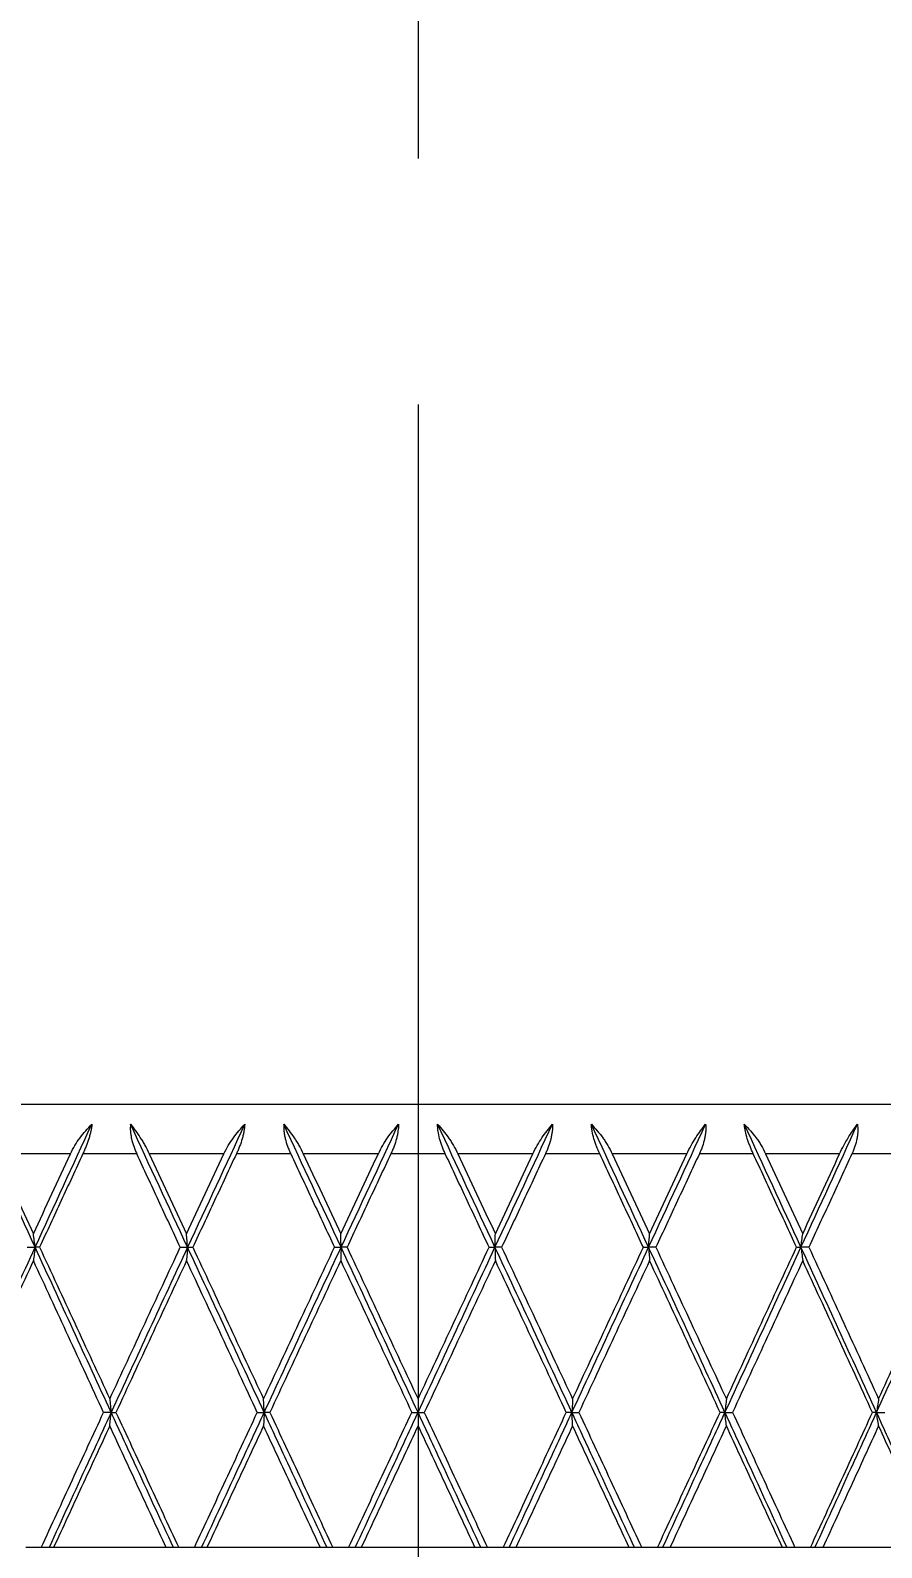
# Model space of a CAD drawing. Extents: x 1661 to 2451, y 0 to 579.
# Drawn here: x 2163.21 to 2171.86, y 273.28 to 288.69 of the extents above; entities that cross this region are included whole.
import ezdxf

# ---------------------------------------------------------------- set-up
doc = ezdxf.new("R2010")
doc.units = 0
doc.header["$LTSCALE"] = 10
doc.header["$MEASUREMENT"] = 0
doc.header["$PDMODE"] = 3
doc.header["$PDSIZE"] = -10
doc.linetypes.add('CENTER', pattern=[2, 1.25, -0.25, 0.25, -0.25])
doc.layers.get('0').update_dxf_attribs({"linetype": 'CONTINUOUS'})
doc.layers.get('DEFPOINTS').update_dxf_attribs({"linetype": 'CONTINUOUS'})
doc.layers.add('1', color=7, linetype='CONTINUOUS')
doc.layers.add('BODY', color=7, linetype='CONTINUOUS')
doc.styles.add('Daelim Dimension', font='NanumGothic.ttf')
doc.dimstyles.new('DEFAULT', dxfattribs={"dimscale": 2, "dimtxt": 2, "dimasz": 2, "dimexe": 0, "dimexo": 2, "dimgap": 1, "dimtad": 1, "dimdec": 0, "dimzin": 9, "dimdsep": 46, "dimtxsty": 'Daelim Dimension', "dimcen": 0.5, "dimclrd": 5, "dimclre": 5, "dimclrt": 256, "dimadec": 1, "dimazin": 0, "dimtfac": 1, "dimtdec": 0, "dimtix": 1, "dimtmove": 0, "dimatfit": 3, "dimfxl": 1, "dimtolj": 1, "dimtzin": 1, "dimlwd": 9, "dimlwe": 9, "dimarcsym": 0})

# ---------------------------------------------------------------- blocks, each defined once
blk = doc.blocks.new('*D2')
at = {"color": 5, "lineweight": 9, "ltscale": 0.5, "transparency": 16777216}
for p, q in [((2027.153, 387.94), (2027.153, 224.677)), ((2167.149, 249.972), (2167.149, 224.677)), ((2031.153, 226.677), (2163.149, 226.677))]:
    blk.add_line(p, q, dxfattribs=at)
at = {"color": 5, "ltscale": 0.5, "transparency": 16777216}
for points in [[(2031.153, 227.344), (2031.153, 226.011), (2027.153, 226.677)], [(2163.149, 227.344), (2163.149, 226.011), (2167.149, 226.677)]]:
    blk.add_solid(points, dxfattribs=at)
at = {"layer": 'DEFPOINTS', "color": 0, "ltscale": 0.5, "transparency": 16777216}
for p in [(2027.153, 391.94), (2167.149, 253.972), (2167.149, 226.677)]:
    blk.add_point(p, dxfattribs=at)
at = {"color": 7, "ltscale": 0.5, "transparency": 16777216, "insert": (2097.151, 234.085), "char_height": 10, "attachment_point": 5, "style": 'Daelim Dimension'}
blk.add_mtext('\\A1;140', dxfattribs=at)

msp = doc.modelspace()

# ---------------------------------------------------------------- linework, layer by layer
at = {"layer": '1', "color": 7, "linetype": 'Continuous', "lineweight": 18}
for p, q in [((2189.149, 277.781), (2145.149, 277.781)), ((2163.321, 273.281), (2163.164, 273.281)), ((2164.591, 273.281), (2163.447, 273.281)), ((2164.877, 273.281), (2164.718, 273.281)), ((2166.157, 273.281), (2165.004, 273.281)), ((2166.444, 273.281), (2166.284, 273.281)), ((2167.727, 273.281), (2166.572, 273.281)), ((2168.015, 273.281), (2167.855, 273.281)), ((2169.295, 273.281), (2168.142, 273.281)), ((2169.581, 273.281), (2169.422, 273.281)), ((2170.852, 273.281), (2169.708, 273.281)), ((2171.135, 273.281), (2170.978, 273.281)), ((2172.391, 273.281), (2171.261, 273.281))]:
    msp.add_line(p, q, dxfattribs=at)
for points in [[(2163.26, 276.332), (2163.068, 276.749), (2162.877, 277.165), (2162.686, 277.581)], [(2163.26, 276.332), (2163.451, 276.749), (2163.643, 277.165), (2163.836, 277.581)], [(2164.808, 276.332), (2164.615, 276.749), (2164.421, 277.165), (2164.228, 277.581)], [(2165.389, 277.581), (2165.195, 277.165), (2165.002, 276.749), (2164.808, 276.332)], [(2166.368, 276.332), (2166.173, 276.749), (2165.979, 277.165), (2165.785, 277.581)], [(2166.368, 276.332), (2166.562, 276.749), (2166.757, 277.165), (2166.951, 277.581)], [(2167.931, 276.332), (2167.737, 276.749), (2167.542, 277.165), (2167.348, 277.581)], [(2167.931, 276.332), (2168.126, 276.749), (2168.32, 277.165), (2168.514, 277.581)], [(2169.491, 276.332), (2169.297, 276.749), (2169.104, 277.165), (2168.91, 277.581)], [(2169.491, 276.332), (2169.684, 276.749), (2169.878, 277.165), (2170.07, 277.581)], [(2171.039, 276.332), (2170.848, 276.749), (2170.656, 277.165), (2170.463, 277.581)], [(2171.039, 276.332), (2171.231, 276.749), (2171.422, 277.165), (2171.613, 277.581)], [(2162.867, 277.281), (2162.93, 277.145), (2163.055, 276.875), (2163.18, 276.604), (2163.242, 276.468)], [(2163.242, 276.468), (2163.305, 276.604), (2163.43, 276.875), (2163.556, 277.145), (2163.619, 277.281)], [(2163.745, 277.281), (2163.671, 277.123), (2163.525, 276.807), (2163.378, 276.49), (2163.305, 276.332)], [(2164.734, 276.332), (2164.66, 276.49), (2164.513, 276.807), (2164.366, 277.123), (2164.292, 277.281)], [(2164.419, 277.281), (2164.482, 277.145), (2164.608, 276.875), (2164.734, 276.604), (2164.798, 276.468)], [(2164.798, 276.468), (2164.861, 276.604), (2164.987, 276.875), (2165.114, 277.145), (2165.177, 277.281)], [(2165.304, 277.281), (2165.23, 277.123), (2165.083, 276.807), (2164.935, 276.49), (2164.861, 276.332)], [(2165.856, 277.281), (2165.93, 277.123), (2166.078, 276.807), (2166.226, 276.49), (2166.301, 276.332)], [(2165.983, 277.281), (2166.047, 277.145), (2166.174, 276.875), (2166.301, 276.604), (2166.364, 276.468)], [(2166.364, 276.468), (2166.428, 276.604), (2166.555, 276.875), (2166.682, 277.145), (2166.746, 277.281)], [(2166.873, 277.281), (2166.799, 277.123), (2166.65, 276.807), (2166.502, 276.49), (2166.428, 276.332)], [(2167.871, 276.332), (2167.797, 276.49), (2167.649, 276.807), (2167.5, 277.123), (2167.426, 277.281)], [(2167.553, 277.281), (2167.617, 277.145), (2167.744, 276.875), (2167.871, 276.604), (2167.935, 276.468)], [(2167.935, 276.468), (2167.998, 276.604), (2168.125, 276.875), (2168.252, 277.145), (2168.316, 277.281)], [(2168.443, 277.281), (2168.369, 277.123), (2168.221, 276.807), (2168.073, 276.49), (2167.998, 276.332)], [(2169.438, 276.332), (2169.364, 276.49), (2169.216, 276.807), (2169.069, 277.123), (2168.995, 277.281)], [(2169.122, 277.281), (2169.185, 277.145), (2169.312, 276.875), (2169.438, 276.604), (2169.501, 276.468)], [(2169.501, 276.468), (2169.565, 276.604), (2169.691, 276.875), (2169.817, 277.145), (2169.88, 277.281)], [(2170.007, 277.281), (2169.933, 277.123), (2169.786, 276.807), (2169.639, 276.49), (2169.565, 276.332)], [(2170.994, 276.332), (2170.921, 276.49), (2170.774, 276.807), (2170.628, 277.123), (2170.554, 277.281)], [(2170.68, 277.281), (2170.743, 277.145), (2170.869, 276.875), (2170.994, 276.604), (2171.057, 276.468)], [(2171.057, 276.468), (2171.119, 276.604), (2171.244, 276.875), (2171.369, 277.145), (2171.432, 277.281)], [(2171.557, 277.281), (2171.484, 277.123), (2171.338, 276.807), (2171.192, 276.49), (2171.119, 276.332)], [(2163.26, 276.332), (2163.257, 276.355), (2163.251, 276.4), (2163.245, 276.445), (2163.242, 276.468)], [(2164.808, 276.332), (2164.806, 276.355), (2164.803, 276.4), (2164.799, 276.445), (2164.798, 276.468)], [(2166.368, 276.332), (2166.367, 276.355), (2166.366, 276.4), (2166.365, 276.445), (2166.364, 276.468)], [(2167.931, 276.332), (2167.932, 276.355), (2167.933, 276.4), (2167.934, 276.445), (2167.935, 276.468)], [(2169.491, 276.332), (2169.493, 276.355), (2169.496, 276.4), (2169.5, 276.445), (2169.501, 276.468)], [(2171.039, 276.332), (2171.042, 276.355), (2171.048, 276.4), (2171.054, 276.445), (2171.057, 276.468)], [(2162.492, 274.654), (2162.747, 275.214), (2163.003, 275.774), (2163.26, 276.332)], [(2163.242, 276.196), (2163.124, 275.94), (2162.887, 275.426), (2162.652, 274.912), (2162.534, 274.654)], [(2163.18, 276.332), (2163.193, 276.332), (2163.22, 276.332), (2163.246, 276.332), (2163.26, 276.332)], [(2163.26, 276.332), (2163.257, 276.31), (2163.251, 276.264), (2163.245, 276.219), (2163.242, 276.196)], [(2163.955, 274.654), (2163.836, 274.912), (2163.598, 275.426), (2163.361, 275.94), (2163.242, 276.196)], [(2163.305, 276.332), (2163.298, 276.332), (2163.282, 276.332), (2163.267, 276.332), (2163.26, 276.332)], [(2164.032, 274.654), (2163.774, 275.214), (2163.516, 275.774), (2163.26, 276.332)], [(2163.305, 276.332), (2163.424, 276.076), (2163.661, 275.562), (2163.899, 275.048), (2164.018, 274.791)], [(2164.018, 274.791), (2164.137, 275.048), (2164.376, 275.562), (2164.615, 276.076), (2164.734, 276.332)], [(2164.808, 276.332), (2164.549, 275.774), (2164.29, 275.214), (2164.032, 274.654)], [(2164.798, 276.196), (2164.678, 275.94), (2164.439, 275.426), (2164.2, 274.912), (2164.081, 274.654)], [(2164.734, 276.332), (2164.747, 276.332), (2164.771, 276.332), (2164.796, 276.332), (2164.808, 276.332)], [(2164.808, 276.332), (2164.806, 276.31), (2164.803, 276.264), (2164.799, 276.219), (2164.798, 276.196)], [(2165.516, 274.654), (2165.396, 274.912), (2165.157, 275.426), (2164.917, 275.94), (2164.798, 276.196)], [(2165.587, 274.654), (2165.327, 275.214), (2165.067, 275.774), (2164.808, 276.332)], [(2164.808, 276.332), (2164.817, 276.332), (2164.835, 276.332), (2164.852, 276.332), (2164.861, 276.332)], [(2164.861, 276.332), (2164.981, 276.076), (2165.22, 275.562), (2165.46, 275.048), (2165.58, 274.791)], [(2165.58, 274.791), (2165.7, 275.048), (2165.94, 275.562), (2166.18, 276.076), (2166.301, 276.332)], [(2165.587, 274.654), (2165.847, 275.214), (2166.107, 275.774), (2166.368, 276.332)], [(2166.364, 276.196), (2166.244, 275.94), (2166.004, 275.426), (2165.764, 274.912), (2165.644, 274.654)], [(2166.301, 276.332), (2166.312, 276.332), (2166.334, 276.332), (2166.357, 276.332), (2166.368, 276.332)], [(2166.368, 276.332), (2166.367, 276.31), (2166.366, 276.264), (2166.365, 276.219), (2166.364, 276.196)], [(2166.364, 276.196), (2166.484, 275.94), (2166.725, 275.426), (2166.965, 274.912), (2167.086, 274.654)], [(2167.149, 274.654), (2166.889, 275.214), (2166.628, 275.774), (2166.368, 276.332)], [(2166.428, 276.332), (2166.418, 276.332), (2166.398, 276.332), (2166.378, 276.332), (2166.368, 276.332)], [(2166.428, 276.332), (2166.548, 276.076), (2166.789, 275.562), (2167.029, 275.048), (2167.149, 274.791)], [(2167.149, 274.654), (2167.41, 275.214), (2167.671, 275.774), (2167.931, 276.332)], [(2167.149, 274.791), (2167.27, 275.048), (2167.51, 275.562), (2167.751, 276.076), (2167.871, 276.332)], [(2167.935, 276.196), (2167.815, 275.94), (2167.574, 275.426), (2167.334, 274.912), (2167.213, 274.654)], [(2167.871, 276.332), (2167.881, 276.332), (2167.901, 276.332), (2167.921, 276.332), (2167.931, 276.332)], [(2168.712, 274.654), (2168.452, 275.214), (2168.192, 275.774), (2167.931, 276.332)], [(2167.998, 276.332), (2167.987, 276.332), (2167.965, 276.332), (2167.942, 276.332), (2167.931, 276.332)], [(2167.931, 276.332), (2167.932, 276.31), (2167.933, 276.264), (2167.934, 276.219), (2167.935, 276.196)], [(2168.655, 274.654), (2168.535, 274.912), (2168.295, 275.426), (2168.055, 275.94), (2167.935, 276.196)], [(2167.998, 276.332), (2168.119, 276.076), (2168.359, 275.562), (2168.599, 275.048), (2168.719, 274.791)], [(2168.712, 274.654), (2168.972, 275.214), (2169.232, 275.774), (2169.491, 276.332)], [(2168.719, 274.791), (2168.839, 275.048), (2169.079, 275.562), (2169.318, 276.076), (2169.438, 276.332)], [(2169.501, 276.196), (2169.382, 275.94), (2169.142, 275.426), (2168.903, 274.912), (2168.783, 274.654)], [(2169.438, 276.332), (2169.447, 276.332), (2169.464, 276.332), (2169.482, 276.332), (2169.491, 276.332)], [(2169.565, 276.332), (2169.552, 276.332), (2169.528, 276.332), (2169.503, 276.332), (2169.491, 276.332)], [(2170.267, 274.654), (2170.009, 275.214), (2169.75, 275.774), (2169.491, 276.332)], [(2169.491, 276.332), (2169.493, 276.31), (2169.496, 276.264), (2169.5, 276.219), (2169.501, 276.196)], [(2170.218, 274.654), (2170.099, 274.912), (2169.86, 275.426), (2169.621, 275.94), (2169.501, 276.196)], [(2169.565, 276.332), (2169.684, 276.076), (2169.923, 275.562), (2170.162, 275.048), (2170.281, 274.791)], [(2170.267, 274.654), (2170.525, 275.214), (2170.783, 275.774), (2171.039, 276.332)], [(2170.281, 274.791), (2170.4, 275.048), (2170.638, 275.562), (2170.875, 276.076), (2170.994, 276.332)], [(2171.057, 276.196), (2170.938, 275.94), (2170.701, 275.426), (2170.463, 274.912), (2170.344, 274.654)], [(2170.994, 276.332), (2171.001, 276.332), (2171.017, 276.332), (2171.032, 276.332), (2171.039, 276.332)], [(2171.119, 276.332), (2171.106, 276.332), (2171.079, 276.332), (2171.053, 276.332), (2171.039, 276.332)], [(2171.807, 274.654), (2171.552, 275.214), (2171.296, 275.774), (2171.039, 276.332)], [(2171.039, 276.332), (2171.042, 276.31), (2171.048, 276.264), (2171.054, 276.219), (2171.057, 276.196)], [(2171.765, 274.654), (2171.647, 274.912), (2171.411, 275.426), (2171.175, 275.94), (2171.057, 276.196)], [(2171.119, 276.332), (2171.238, 276.076), (2171.474, 275.562), (2171.71, 275.048), (2171.828, 274.791)], [(2171.807, 274.654), (2172.062, 275.214), (2172.316, 275.774), (2172.569, 276.332)], [(2171.828, 274.791), (2171.945, 275.048), (2172.18, 275.562), (2172.414, 276.076), (2172.531, 276.332)], [(2163.321, 273.281), (2163.427, 273.51), (2163.638, 273.968), (2163.849, 274.426), (2163.955, 274.654)], [(2164.032, 274.654), (2164.019, 274.654), (2163.994, 274.654), (2163.968, 274.654), (2163.955, 274.654)], [(2164.018, 274.791), (2164.02, 274.768), (2164.025, 274.723), (2164.03, 274.677), (2164.032, 274.654)], [(2164.018, 274.518), (2164.02, 274.541), (2164.025, 274.586), (2164.03, 274.632), (2164.032, 274.654)], [(2164.032, 274.654), (2164.04, 274.654), (2164.057, 274.654), (2164.073, 274.654), (2164.081, 274.654)], [(2164.081, 274.654), (2164.187, 274.426), (2164.399, 273.968), (2164.612, 273.51), (2164.718, 273.281)], [(2164.877, 273.281), (2164.984, 273.51), (2165.197, 273.968), (2165.41, 274.426), (2165.516, 274.654)], [(2165.516, 274.654), (2165.528, 274.654), (2165.552, 274.654), (2165.575, 274.654), (2165.587, 274.654)], [(2165.587, 274.654), (2165.586, 274.677), (2165.583, 274.723), (2165.581, 274.768), (2165.58, 274.791)], [(2165.587, 274.654), (2165.586, 274.632), (2165.583, 274.586), (2165.581, 274.541), (2165.58, 274.518)], [(2165.644, 274.654), (2165.634, 274.654), (2165.615, 274.654), (2165.596, 274.654), (2165.587, 274.654)], [(2165.644, 274.654), (2165.75, 274.426), (2165.964, 273.968), (2166.177, 273.51), (2166.284, 273.281)], [(2166.444, 273.281), (2166.551, 273.51), (2166.765, 273.968), (2166.979, 274.426), (2167.086, 274.654)], [(2167.086, 274.654), (2167.096, 274.654), (2167.118, 274.654), (2167.139, 274.654), (2167.149, 274.654)], [(2167.149, 274.791), (2167.149, 274.768), (2167.149, 274.723), (2167.149, 274.677), (2167.149, 274.654)], [(2167.149, 274.654), (2167.16, 274.654), (2167.181, 274.654), (2167.203, 274.654), (2167.213, 274.654)], [(2167.149, 274.654), (2167.149, 274.632), (2167.149, 274.586), (2167.149, 274.541), (2167.149, 274.518)], [(2167.213, 274.654), (2167.32, 274.426), (2167.534, 273.968), (2167.748, 273.51), (2167.855, 273.281)], [(2168.015, 273.281), (2168.122, 273.51), (2168.335, 273.968), (2168.549, 274.426), (2168.655, 274.654)], [(2168.712, 274.654), (2168.703, 274.654), (2168.684, 274.654), (2168.665, 274.654), (2168.655, 274.654)], [(2168.719, 274.791), (2168.718, 274.768), (2168.716, 274.723), (2168.713, 274.677), (2168.712, 274.654)], [(2168.712, 274.654), (2168.724, 274.654), (2168.747, 274.654), (2168.771, 274.654), (2168.783, 274.654)], [(2168.719, 274.518), (2168.718, 274.541), (2168.716, 274.586), (2168.713, 274.632), (2168.712, 274.654)], [(2168.783, 274.654), (2168.889, 274.426), (2169.102, 273.968), (2169.315, 273.51), (2169.422, 273.281)], [(2169.581, 273.281), (2169.687, 273.51), (2169.9, 273.968), (2170.112, 274.426), (2170.218, 274.654)], [(2170.267, 274.654), (2170.259, 274.654), (2170.242, 274.654), (2170.226, 274.654), (2170.218, 274.654)], [(2170.281, 274.791), (2170.279, 274.768), (2170.274, 274.723), (2170.269, 274.677), (2170.267, 274.654)], [(2170.267, 274.654), (2170.28, 274.654), (2170.305, 274.654), (2170.331, 274.654), (2170.344, 274.654)], [(2170.281, 274.518), (2170.279, 274.541), (2170.274, 274.586), (2170.269, 274.632), (2170.267, 274.654)], [(2170.344, 274.654), (2170.45, 274.426), (2170.661, 273.968), (2170.872, 273.51), (2170.978, 273.281)], [(2171.135, 273.281), (2171.241, 273.51), (2171.451, 273.968), (2171.661, 274.426), (2171.765, 274.654)], [(2171.807, 274.654), (2171.8, 274.654), (2171.786, 274.654), (2171.772, 274.654), (2171.765, 274.654)], [(2171.828, 274.791), (2171.824, 274.768), (2171.817, 274.723), (2171.81, 274.677), (2171.807, 274.654)], [(2171.807, 274.654), (2171.821, 274.654), (2171.848, 274.654), (2171.876, 274.654), (2171.89, 274.654)], [(2171.828, 274.518), (2171.824, 274.541), (2171.817, 274.586), (2171.81, 274.632), (2171.807, 274.654)], [(2164.018, 274.518), (2163.923, 274.312), (2163.732, 273.9), (2163.542, 273.487), (2163.447, 273.281)], [(2164.591, 273.281), (2164.496, 273.487), (2164.304, 273.9), (2164.113, 274.312), (2164.018, 274.518)], [(2165.58, 274.518), (2165.484, 274.312), (2165.292, 273.9), (2165.1, 273.487), (2165.004, 273.281)], [(2166.157, 273.281), (2166.061, 273.487), (2165.868, 273.9), (2165.676, 274.312), (2165.58, 274.518)], [(2167.149, 274.518), (2167.053, 274.312), (2166.861, 273.9), (2166.668, 273.487), (2166.572, 273.281)], [(2167.149, 274.518), (2167.246, 274.312), (2167.438, 273.9), (2167.631, 273.487), (2167.727, 273.281)], [(2168.719, 274.518), (2168.623, 274.312), (2168.431, 273.9), (2168.238, 273.487), (2168.142, 273.281)], [(2169.295, 273.281), (2169.199, 273.487), (2169.007, 273.9), (2168.815, 274.312), (2168.719, 274.518)], [(2170.281, 274.518), (2170.186, 274.312), (2169.995, 273.9), (2169.803, 273.487), (2169.708, 273.281)], [(2170.852, 273.281), (2170.757, 273.487), (2170.567, 273.9), (2170.376, 274.312), (2170.281, 274.518)], [(2171.828, 274.518), (2171.733, 274.312), (2171.545, 273.9), (2171.355, 273.487), (2171.261, 273.281)], [(2172.391, 273.281), (2172.297, 273.487), (2172.11, 273.9), (2171.922, 274.312), (2171.828, 274.518)], [(2163.401, 273.281), (2163.388, 273.281), (2163.361, 273.281), (2163.335, 273.281), (2163.321, 273.281)], [(2163.447, 273.281), (2163.439, 273.281), (2163.424, 273.281), (2163.408, 273.281), (2163.401, 273.281)], [(2164.666, 273.281), (2164.653, 273.281), (2164.629, 273.281), (2164.604, 273.281), (2164.591, 273.281)], [(2164.718, 273.281), (2164.709, 273.281), (2164.692, 273.281), (2164.674, 273.281), (2164.666, 273.281)], [(2164.95, 273.281), (2164.938, 273.281), (2164.914, 273.281), (2164.889, 273.281), (2164.877, 273.281)], [(2165.004, 273.281), (2164.995, 273.281), (2164.977, 273.281), (2164.959, 273.281), (2164.95, 273.281)], [(2166.225, 273.281), (2166.213, 273.281), (2166.191, 273.281), (2166.168, 273.281), (2166.157, 273.281)], [(2166.284, 273.281), (2166.274, 273.281), (2166.254, 273.281), (2166.235, 273.281), (2166.225, 273.281)], [(2166.511, 273.281), (2166.5, 273.281), (2166.478, 273.281), (2166.455, 273.281), (2166.444, 273.281)], [(2166.572, 273.281), (2166.561, 273.281), (2166.541, 273.281), (2166.521, 273.281), (2166.511, 273.281)], [(2167.788, 273.281), (2167.778, 273.281), (2167.758, 273.281), (2167.738, 273.281), (2167.727, 273.281)], [(2167.855, 273.281), (2167.844, 273.281), (2167.821, 273.281), (2167.799, 273.281), (2167.788, 273.281)], [(2168.074, 273.281), (2168.064, 273.281), (2168.045, 273.281), (2168.025, 273.281), (2168.015, 273.281)], [(2168.142, 273.281), (2168.131, 273.281), (2168.108, 273.281), (2168.086, 273.281), (2168.074, 273.281)], [(2169.349, 273.281), (2169.34, 273.281), (2169.322, 273.281), (2169.304, 273.281), (2169.295, 273.281)], [(2169.422, 273.281), (2169.409, 273.281), (2169.385, 273.281), (2169.361, 273.281), (2169.349, 273.281)], [(2169.633, 273.281), (2169.625, 273.281), (2169.607, 273.281), (2169.59, 273.281), (2169.581, 273.281)], [(2169.708, 273.281), (2169.695, 273.281), (2169.67, 273.281), (2169.646, 273.281), (2169.633, 273.281)], [(2170.898, 273.281), (2170.89, 273.281), (2170.875, 273.281), (2170.86, 273.281), (2170.852, 273.281)], [(2170.978, 273.281), (2170.964, 273.281), (2170.938, 273.281), (2170.911, 273.281), (2170.898, 273.281)], [(2171.18, 273.281), (2171.173, 273.281), (2171.158, 273.281), (2171.143, 273.281), (2171.135, 273.281)], [(2171.261, 273.281), (2171.247, 273.281), (2171.22, 273.281), (2171.194, 273.281), (2171.18, 273.281)]]:
    msp.add_open_spline(points, degree=3, dxfattribs=at)
for points, knots in [([(2163.619, 277.281), (2163.632, 277.31), (2163.647, 277.338), (2163.679, 277.392), (2163.697, 277.418), (2163.734, 277.469), (2163.754, 277.493), (2163.794, 277.539), (2163.814, 277.56), (2163.836, 277.581)], [0, 0, 0, 0, 0.25, 0.25, 0.5, 0.5, 0.75, 0.75, 1, 1, 1, 1]), ([(2163.836, 277.581), (2163.834, 277.558), (2163.83, 277.535), (2163.822, 277.498), (2163.819, 277.486), (2163.812, 277.461), (2163.809, 277.448), (2163.797, 277.409), (2163.788, 277.383), (2163.772, 277.345), (2163.767, 277.332), (2163.756, 277.306), (2163.75, 277.293), (2163.745, 277.281)], [0, 0, 0, 0, 0.25, 0.25, 0.375, 0.375, 0.5, 0.5, 0.75, 0.75, 0.875, 0.875, 1, 1, 1, 1]), ([(2164.228, 277.581), (2164.226, 277.558), (2164.226, 277.535), (2164.228, 277.498), (2164.23, 277.486), (2164.234, 277.461), (2164.236, 277.448), (2164.244, 277.409), (2164.252, 277.383), (2164.265, 277.345), (2164.27, 277.332), (2164.281, 277.306), (2164.286, 277.293), (2164.292, 277.281)], [0, 0, 0, 0, 0.25, 0.25, 0.375, 0.375, 0.5, 0.5, 0.75, 0.75, 0.875, 0.875, 1, 1, 1, 1]), ([(2164.228, 277.581), (2164.246, 277.56), (2164.263, 277.539), (2164.296, 277.493), (2164.312, 277.469), (2164.336, 277.432), (2164.344, 277.419), (2164.36, 277.392), (2164.368, 277.379), (2164.391, 277.338), (2164.405, 277.31), (2164.419, 277.281)], [0, 0, 0, 0, 0.25, 0.25, 0.5, 0.5, 0.625, 0.625, 0.75, 0.75, 1, 1, 1, 1]), ([(2165.177, 277.281), (2165.191, 277.31), (2165.206, 277.338), (2165.238, 277.392), (2165.255, 277.418), (2165.291, 277.469), (2165.31, 277.493), (2165.349, 277.539), (2165.369, 277.56), (2165.389, 277.581)], [0, 0, 0, 0, 0.25, 0.25, 0.5, 0.5, 0.75, 0.75, 1, 1, 1, 1]), ([(2165.389, 277.581), (2165.388, 277.558), (2165.385, 277.535), (2165.379, 277.498), (2165.376, 277.486), (2165.37, 277.461), (2165.367, 277.448), (2165.356, 277.409), (2165.347, 277.383), (2165.332, 277.345), (2165.327, 277.332), (2165.316, 277.306), (2165.31, 277.293), (2165.304, 277.281)], [0, 0, 0, 0, 0.25, 0.25, 0.375, 0.375, 0.5, 0.5, 0.75, 0.75, 0.875, 0.875, 1, 1, 1, 1]), ([(2165.785, 277.581), (2165.784, 277.558), (2165.784, 277.535), (2165.788, 277.498), (2165.79, 277.486), (2165.795, 277.461), (2165.797, 277.448), (2165.807, 277.409), (2165.815, 277.383), (2165.829, 277.345), (2165.834, 277.332), (2165.844, 277.306), (2165.85, 277.293), (2165.856, 277.281)], [0, 0, 0, 0, 0.25, 0.25, 0.375, 0.375, 0.5, 0.5, 0.75, 0.75, 0.875, 0.875, 1, 1, 1, 1]), ([(2165.785, 277.581), (2165.803, 277.56), (2165.821, 277.539), (2165.856, 277.493), (2165.874, 277.469), (2165.899, 277.432), (2165.907, 277.419), (2165.923, 277.392), (2165.932, 277.379), (2165.955, 277.338), (2165.97, 277.31), (2165.983, 277.281)], [0, 0, 0, 0, 0.25, 0.25, 0.5, 0.5, 0.625, 0.625, 0.75, 0.75, 1, 1, 1, 1]), ([(2166.746, 277.281), (2166.759, 277.31), (2166.774, 277.338), (2166.806, 277.392), (2166.822, 277.418), (2166.857, 277.469), (2166.876, 277.493), (2166.913, 277.539), (2166.932, 277.56), (2166.951, 277.581)], [0, 0, 0, 0, 0.25, 0.25, 0.5, 0.5, 0.75, 0.75, 1, 1, 1, 1]), ([(2166.951, 277.581), (2166.951, 277.558), (2166.949, 277.535), (2166.944, 277.498), (2166.942, 277.486), (2166.937, 277.461), (2166.934, 277.448), (2166.923, 277.409), (2166.915, 277.383), (2166.901, 277.345), (2166.896, 277.332), (2166.885, 277.306), (2166.879, 277.293), (2166.873, 277.281)], [0, 0, 0, 0, 0.25, 0.25, 0.375, 0.375, 0.5, 0.5, 0.75, 0.75, 0.875, 0.875, 1, 1, 1, 1]), ([(2167.426, 277.281), (2167.414, 277.306), (2167.403, 277.332), (2167.389, 277.37), (2167.384, 277.383), (2167.376, 277.409), (2167.372, 277.422), (2167.362, 277.461), (2167.357, 277.486), (2167.351, 277.522), (2167.35, 277.534), (2167.348, 277.558), (2167.348, 277.569), (2167.348, 277.581)], [0, 0, 0, 0, 0.25, 0.25, 0.375, 0.375, 0.5, 0.5, 0.75, 0.75, 0.875, 0.875, 1, 1, 1, 1]), ([(2167.348, 277.581), (2167.367, 277.56), (2167.386, 277.539), (2167.423, 277.493), (2167.441, 277.469), (2167.467, 277.432), (2167.476, 277.419), (2167.493, 277.392), (2167.501, 277.379), (2167.525, 277.338), (2167.54, 277.31), (2167.553, 277.281)], [0, 0, 0, 0, 0.25, 0.25, 0.5, 0.5, 0.625, 0.625, 0.75, 0.75, 1, 1, 1, 1]), ([(2168.316, 277.281), (2168.329, 277.31), (2168.344, 277.338), (2168.375, 277.392), (2168.391, 277.418), (2168.425, 277.469), (2168.442, 277.493), (2168.478, 277.539), (2168.496, 277.56), (2168.514, 277.581)], [0, 0, 0, 0, 0.25, 0.25, 0.5, 0.5, 0.75, 0.75, 1, 1, 1, 1]), ([(2168.514, 277.581), (2168.515, 277.558), (2168.515, 277.535), (2168.511, 277.498), (2168.509, 277.486), (2168.504, 277.461), (2168.502, 277.448), (2168.492, 277.409), (2168.484, 277.383), (2168.47, 277.345), (2168.465, 277.332), (2168.455, 277.306), (2168.449, 277.293), (2168.443, 277.281)], [0, 0, 0, 0, 0.25, 0.25, 0.375, 0.375, 0.5, 0.5, 0.75, 0.75, 0.875, 0.875, 1, 1, 1, 1]), ([(2168.995, 277.281), (2168.983, 277.306), (2168.972, 277.332), (2168.957, 277.37), (2168.952, 277.383), (2168.944, 277.409), (2168.94, 277.422), (2168.928, 277.461), (2168.923, 277.486), (2168.916, 277.522), (2168.914, 277.534), (2168.911, 277.558), (2168.91, 277.569), (2168.91, 277.581)], [0, 0, 0, 0, 0.25, 0.25, 0.375, 0.375, 0.5, 0.5, 0.75, 0.75, 0.875, 0.875, 1, 1, 1, 1]), ([(2168.91, 277.581), (2168.93, 277.56), (2168.95, 277.539), (2168.989, 277.493), (2169.007, 277.469), (2169.034, 277.432), (2169.043, 277.419), (2169.06, 277.392), (2169.069, 277.379), (2169.093, 277.338), (2169.108, 277.31), (2169.122, 277.281)], [0, 0, 0, 0, 0.25, 0.25, 0.5, 0.5, 0.625, 0.625, 0.75, 0.75, 1, 1, 1, 1]), ([(2169.88, 277.281), (2169.894, 277.31), (2169.908, 277.338), (2169.938, 277.392), (2169.954, 277.418), (2169.986, 277.469), (2170.003, 277.493), (2170.036, 277.539), (2170.053, 277.56), (2170.07, 277.581)], [0, 0, 0, 0, 0.25, 0.25, 0.5, 0.5, 0.75, 0.75, 1, 1, 1, 1]), ([(2170.07, 277.581), (2170.073, 277.558), (2170.073, 277.535), (2170.071, 277.498), (2170.069, 277.486), (2170.065, 277.461), (2170.063, 277.448), (2170.055, 277.409), (2170.047, 277.383), (2170.034, 277.345), (2170.029, 277.332), (2170.018, 277.306), (2170.013, 277.293), (2170.007, 277.281)], [0, 0, 0, 0, 0.25, 0.25, 0.375, 0.375, 0.5, 0.5, 0.75, 0.75, 0.875, 0.875, 1, 1, 1, 1]), ([(2170.554, 277.281), (2170.543, 277.306), (2170.532, 277.332), (2170.517, 277.37), (2170.512, 277.383), (2170.503, 277.409), (2170.498, 277.422), (2170.486, 277.461), (2170.48, 277.486), (2170.472, 277.522), (2170.47, 277.534), (2170.466, 277.558), (2170.464, 277.569), (2170.463, 277.581)], [0, 0, 0, 0, 0.25, 0.25, 0.375, 0.375, 0.5, 0.5, 0.75, 0.75, 0.875, 0.875, 1, 1, 1, 1]), ([(2170.463, 277.581), (2170.485, 277.56), (2170.505, 277.539), (2170.545, 277.493), (2170.564, 277.469), (2170.592, 277.432), (2170.601, 277.419), (2170.619, 277.392), (2170.627, 277.379), (2170.652, 277.338), (2170.667, 277.31), (2170.68, 277.281)], [0, 0, 0, 0, 0.25, 0.25, 0.5, 0.5, 0.625, 0.625, 0.75, 0.75, 1, 1, 1, 1]), ([(2171.432, 277.281), (2171.445, 277.31), (2171.459, 277.338), (2171.488, 277.392), (2171.503, 277.418), (2171.534, 277.469), (2171.55, 277.493), (2171.581, 277.539), (2171.597, 277.56), (2171.613, 277.581)], [0, 0, 0, 0, 0.25, 0.25, 0.5, 0.5, 0.75, 0.75, 1, 1, 1, 1]), ([(2171.613, 277.581), (2171.616, 277.558), (2171.617, 277.535), (2171.616, 277.498), (2171.615, 277.486), (2171.612, 277.461), (2171.61, 277.448), (2171.603, 277.409), (2171.596, 277.383), (2171.583, 277.345), (2171.578, 277.332), (2171.568, 277.306), (2171.563, 277.293), (2171.557, 277.281)], [0, 0, 0, 0, 0.25, 0.25, 0.375, 0.375, 0.5, 0.5, 0.75, 0.75, 0.875, 0.875, 1, 1, 1, 1]), ([(2164.032, 274.654), (2163.953, 274.483), (2163.742, 274.025), (2163.532, 273.567), (2163.401, 273.281)], [0, 0, 0, 0, 0.374329, 1, 1, 1, 1]), ([(2164.666, 273.281), (2164.533, 273.567), (2164.322, 274.025), (2164.111, 274.483), (2164.032, 274.654)], [0, 0, 0, 0, 0.625671, 1, 1, 1, 1]), ([(2164.95, 273.281), (2165.083, 273.567), (2165.295, 274.025), (2165.507, 274.483), (2165.587, 274.654)], [0, 0, 0, 0, 0.625671, 1, 1, 1, 1]), ([(2166.225, 273.281), (2166.092, 273.567), (2165.879, 274.025), (2165.666, 274.483), (2165.587, 274.654)], [0, 0, 0, 0, 0.625671, 1, 1, 1, 1]), ([(2166.511, 273.281), (2166.644, 273.567), (2166.857, 274.025), (2167.07, 274.483), (2167.149, 274.654)], [0, 0, 0, 0, 0.625671, 1, 1, 1, 1]), ([(2167.788, 273.281), (2167.655, 273.567), (2167.442, 274.025), (2167.229, 274.483), (2167.149, 274.654)], [0, 0, 0, 0, 0.625671, 1, 1, 1, 1]), ([(2168.074, 273.281), (2168.207, 273.567), (2168.42, 274.025), (2168.633, 274.483), (2168.712, 274.654)], [0, 0, 0, 0, 0.625671, 1, 1, 1, 1]), ([(2169.349, 273.281), (2169.216, 273.567), (2169.004, 274.025), (2168.792, 274.483), (2168.712, 274.654)], [0, 0, 0, 0, 0.625671, 1, 1, 1, 1]), ([(2169.633, 273.281), (2169.766, 273.567), (2169.977, 274.025), (2170.188, 274.483), (2170.267, 274.654)], [0, 0, 0, 0, 0.625671, 1, 1, 1, 1]), ([(2170.898, 273.281), (2170.767, 273.567), (2170.557, 274.025), (2170.346, 274.483), (2170.267, 274.654)], [0, 0, 0, 0, 0.625671, 1, 1, 1, 1]), ([(2171.18, 273.281), (2171.311, 273.567), (2171.52, 274.025), (2171.729, 274.483), (2171.807, 274.654)], [0, 0, 0, 0, 0.625671, 1, 1, 1, 1]), ([(2172.43, 273.281), (2172.3, 273.567), (2172.093, 274.025), (2171.885, 274.483), (2171.807, 274.654)], [0, 0, 0, 0, 0.625671, 1, 1, 1, 1])]:
    msp.add_open_spline(points, degree=3, knots=knots, dxfattribs=at)
at = {"layer": '1', "color": 7, "linetype": 'Continuous', "lineweight": 13}
for points, weights in [([(2163.619, 277.281), (2163.242, 277.281), (2162.867, 277.281)], [1, 0.999856305361, 1]), ([(2164.292, 277.281), (2164.018, 277.281), (2163.745, 277.281)], [1, 0.9999245188, 1]), ([(2165.177, 277.281), (2164.797, 277.281), (2164.419, 277.281)], [1, 0.999856305361, 1]), ([(2165.856, 277.281), (2165.58, 277.281), (2165.304, 277.281)], [1, 0.9999245188, 1]), ([(2166.746, 277.281), (2166.364, 277.281), (2165.983, 277.281)], [1, 0.999856305361, 1]), ([(2167.426, 277.281), (2167.149, 277.281), (2166.873, 277.281)], [1, 0.9999245188, 1]), ([(2168.316, 277.281), (2167.935, 277.281), (2167.553, 277.281)], [1, 0.999856305361, 1]), ([(2168.995, 277.281), (2168.719, 277.281), (2168.443, 277.281)], [1, 0.9999245188, 1]), ([(2169.88, 277.281), (2169.502, 277.281), (2169.122, 277.281)], [1, 0.999856305361, 1]), ([(2170.554, 277.281), (2170.281, 277.281), (2170.007, 277.281)], [1, 0.9999245188, 1]), ([(2171.432, 277.281), (2171.057, 277.281), (2170.68, 277.281)], [1, 0.999856305361, 1]), ([(2172.098, 277.281), (2171.828, 277.281), (2171.557, 277.281)], [1, 0.9999245188, 1])]:
    msp.add_rational_spline(points, weights, degree=2, dxfattribs=at)
at = {"layer": 'BODY', "color": 1, "linetype": 'CENTER', "lineweight": 5}
msp.add_line((2167.149, 484.893), (2167.149, 86.771), dxfattribs=at)

# ---------------------------------------------------------------- dimensions: what is measured, and where the dimension line sits
at = {"color": 5, "ltscale": 0.5}
dim = msp.add_linear_dim(base=(2167.149, 226.677), p1=(2027.153, 391.94), p2=(2167.149, 253.972), dimstyle='DEFAULT', override={"dimtxt": 5, "dimexe": 1, "dimclrt": 7}, dxfattribs=at)
dim.commit()
dim.dimension.update_dxf_attribs({"geometry": '*D2', "text_midpoint": (2097.151, 234.085)})

doc.saveas('drawing.dxf')
